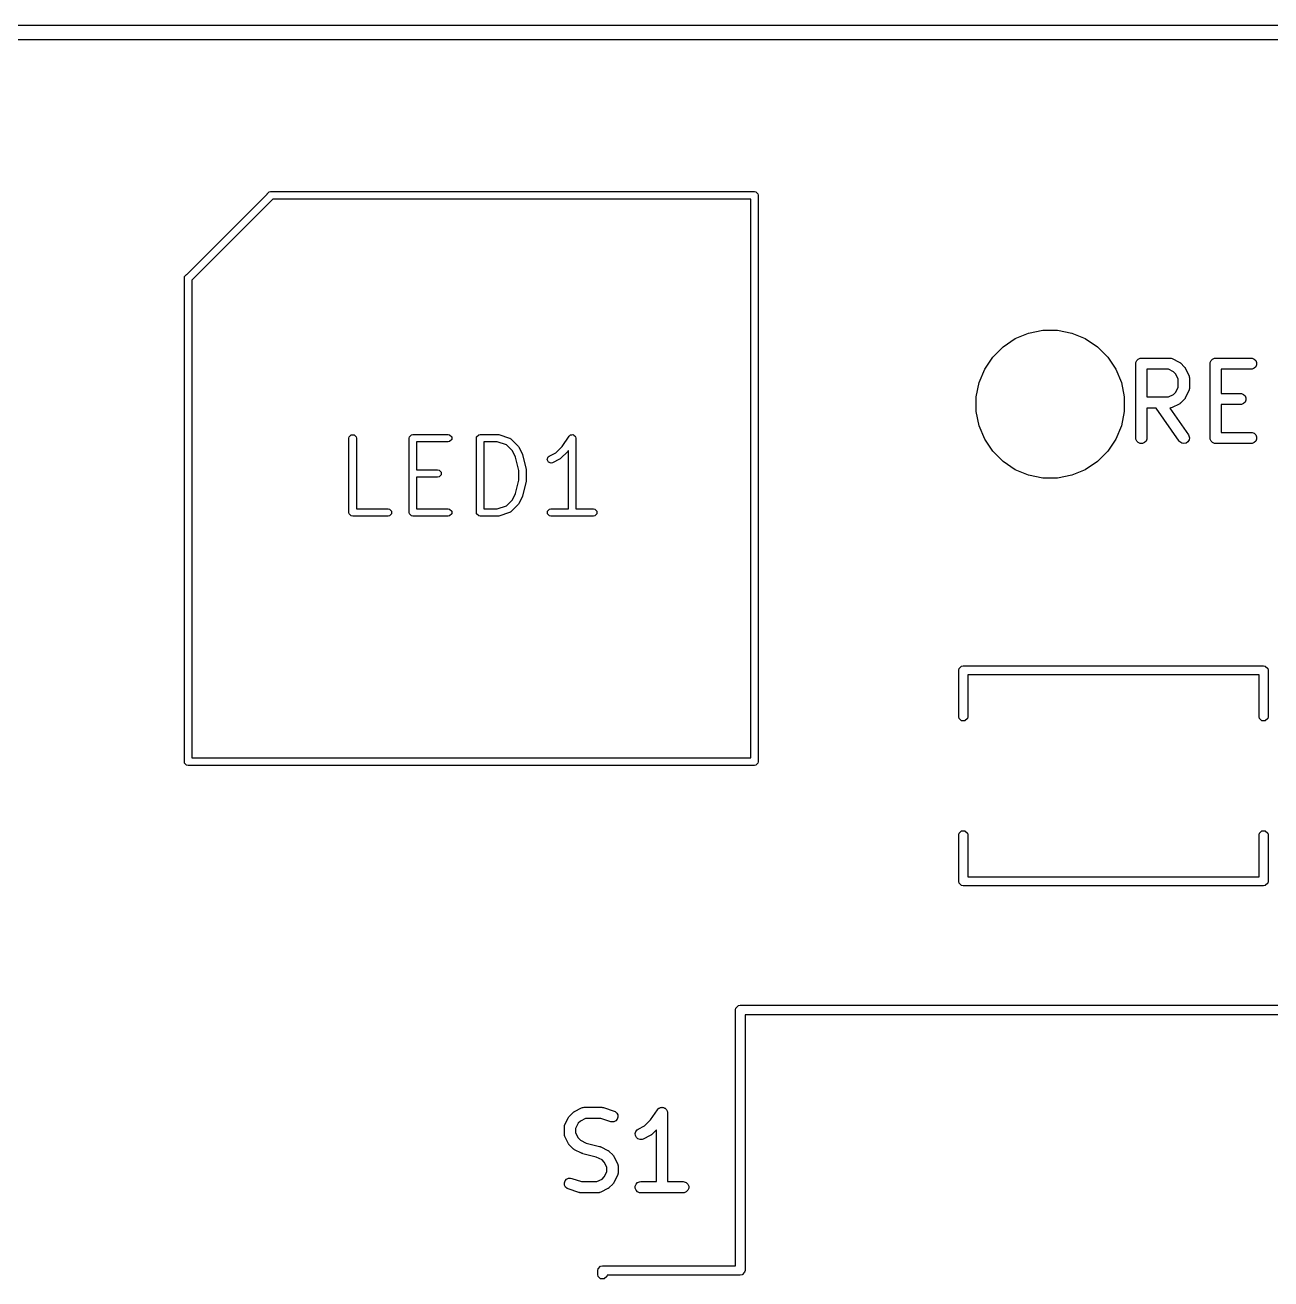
# Model space of a CAD drawing. Extents: x 101.2 to 180.4, y -139.6 to -60.4.
# Drawn here: x 150.48 to 167.24, y -77.24 to -60.38 of the extents above; entities that cross this region are included whole.
import ezdxf

# ---------------------------------------------------------------- set-up
doc = ezdxf.new("R2010")
doc.units = 0
doc.layers.add('BLACK', color=7, linetype='CONTINUOUS')

msp = doc.modelspace()

# ---------------------------------------------------------------- linework, layer by layer
at = {"layer": 'BLACK', "linetype": 'CONTINUOUS'}
for p, q in [((103.275625, -60.3755), (178.275625, -60.3755)), ((178.234203, -60.5755), (103.317047, -60.5755)), ((152.661109, -63.729306), (153.739431, -62.650984)), ((153.816335, -62.7155), (152.725625, -63.80621)), ((153.739431, -62.646366), (153.766491, -62.619306)), ((153.739431, -62.650984), (153.739431, -62.646366)), ((153.766491, -62.619306), (153.785625, -62.6155)), ((153.785625, -62.6155), (160.295625, -62.6155)), ((160.245625, -62.7155), (153.816335, -62.7155)), ((160.245625, -70.2355), (160.245625, -62.7155)), ((160.295625, -62.6155), (160.314759, -62.619306)), ((160.314759, -62.619306), (160.341819, -62.646366)), ((160.341819, -62.646366), (160.345625, -62.6655)), ((160.345625, -62.6655), (160.345625, -70.2855)), ((152.625625, -63.7755), (152.629431, -63.756366)), ((152.629431, -63.756366), (152.656491, -63.729306)), ((152.656491, -63.729306), (152.661109, -63.729306)), ((152.625625, -70.2855), (152.625625, -63.7755)), ((152.725625, -63.80621), (152.725625, -70.2355)), ((163.641232, -64.70249), (163.804228, -64.593579)), ((163.804228, -64.593579), (163.98534, -64.51856)), ((163.98534, -64.51856), (164.177608, -64.480315)), ((164.177608, -64.480315), (164.373642, -64.480315)), ((164.373642, -64.480315), (164.56591, -64.51856)), ((164.56591, -64.51856), (164.747022, -64.593579)), ((164.747022, -64.593579), (164.910018, -64.70249)), ((163.502615, -64.841107), (163.641232, -64.70249)), ((164.910018, -64.70249), (165.048635, -64.841107)), ((163.393704, -65.004103), (163.502615, -64.841107)), ((165.048635, -64.841107), (165.157546, -65.004103)), ((165.426815, -64.930319), (165.428256, -64.915687)), ((165.426815, -65.930319), (165.426815, -64.930319)), ((165.428256, -64.915687), (165.439455, -64.888651)), ((165.439455, -64.888651), (165.460147, -64.867959)), ((165.460147, -64.867959), (165.487183, -64.85676)), ((165.487183, -64.85676), (165.501815, -64.855319)), ((165.501815, -64.855319), (165.882767, -64.855319)), ((165.882767, -64.855319), (165.897399, -64.85676)), ((165.897399, -64.85676), (165.899888, -64.857791)), ((165.899888, -64.857791), (165.902576, -64.857982)), ((165.902576, -64.857982), (165.916308, -64.863237)), ((165.916308, -64.863237), (166.011546, -64.910856)), ((166.011546, -64.910856), (166.017845, -64.91482)), ((166.017845, -64.91482), (166.019673, -64.915578)), ((166.019673, -64.915578), (166.021729, -64.917266)), ((166.021729, -64.917266), (166.023989, -64.918688)), ((166.023989, -64.918688), (166.025288, -64.920186)), ((166.025288, -64.920186), (166.031038, -64.924905)), ((166.031038, -64.924905), (166.078657, -64.972524)), ((166.426815, -64.930319), (166.428256, -64.915687)), ((166.426815, -65.930319), (166.426815, -64.930319)), ((166.428256, -64.915687), (166.439455, -64.888651)), ((166.439455, -64.888651), (166.460147, -64.867959)), ((166.460147, -64.867959), (166.487183, -64.85676)), ((166.487183, -64.85676), (166.501815, -64.855319)), ((166.501815, -64.855319), (166.978005, -64.855319)), ((166.978005, -64.855319), (166.992637, -64.85676)), ((166.992637, -64.85676), (167.019673, -64.867959)), ((167.019673, -64.867959), (167.040365, -64.888651)), ((167.040365, -64.888651), (167.051564, -64.915687)), ((167.051564, -64.915687), (167.051564, -64.944951)), ((163.318685, -65.185215), (163.393704, -65.004103)), ((165.157546, -65.004103), (165.232565, -65.185215)), ((165.865062, -65.005319), (165.576815, -65.005319)), ((165.576815, -65.005319), (165.576815, -65.379128)), ((165.933578, -65.039577), (165.865062, -65.005319)), ((165.963985, -65.069984), (165.933578, -65.039577)), ((165.998243, -65.1385), (165.963985, -65.069984)), ((166.078657, -64.972524), (166.083375, -64.978273)), ((166.083375, -64.978273), (166.084874, -64.979573)), ((166.084874, -64.979573), (166.086295, -64.981832)), ((166.086295, -64.981832), (166.087984, -64.983889)), ((166.087984, -64.983889), (166.088741, -64.985716)), ((166.088741, -64.985716), (166.092706, -64.992016)), ((166.092706, -64.992016), (166.140325, -65.087254)), ((166.140325, -65.087254), (166.14558, -65.100985)), ((166.14558, -65.100985), (166.145771, -65.103674)), ((166.145771, -65.103674), (166.146802, -65.106163)), ((166.146802, -65.106163), (166.148243, -65.120795)), ((166.978005, -65.005319), (166.576815, -65.005319)), ((166.576815, -65.005319), (166.576815, -65.331509)), ((166.992637, -65.003878), (166.978005, -65.005319)), ((167.019673, -64.992679), (166.992637, -65.003878)), ((167.040365, -64.971987), (167.019673, -64.992679)), ((167.051564, -64.944951), (167.040365, -64.971987)), ((163.28044, -65.377483), (163.318685, -65.185215)), ((165.232565, -65.185215), (165.27081, -65.377483)), ((165.963985, -65.314463), (165.998243, -65.245947)), ((165.998243, -65.245947), (165.998243, -65.1385)), ((166.145771, -65.280772), (166.14558, -65.283462)), ((166.146802, -65.278284), (166.145771, -65.280772)), ((166.148243, -65.263652), (166.146802, -65.278284)), ((166.148243, -65.120795), (166.148243, -65.263652)), ((163.28044, -65.573517), (163.28044, -65.377483)), ((165.27081, -65.377483), (165.27081, -65.573517)), ((165.576815, -65.379128), (165.865062, -65.379128)), ((165.865062, -65.379128), (165.933578, -65.34487)), ((165.933578, -65.34487), (165.963985, -65.314463)), ((166.078657, -65.411923), (166.031038, -65.459542)), ((166.083375, -65.406173), (166.078657, -65.411923)), ((166.084874, -65.404874), (166.083375, -65.406173)), ((166.086295, -65.402614), (166.084874, -65.404874)), ((166.087984, -65.400558), (166.086295, -65.402614)), ((166.088741, -65.39873), (166.087984, -65.400558)), ((166.092706, -65.392431), (166.088741, -65.39873)), ((166.140325, -65.297193), (166.092706, -65.392431)), ((166.14558, -65.283462), (166.140325, -65.297193)), ((166.576815, -65.331509), (166.835148, -65.331509)), ((166.835148, -65.331509), (166.84978, -65.33295)), ((166.84978, -65.33295), (166.876816, -65.344149)), ((166.876816, -65.344149), (166.897508, -65.364841)), ((166.897508, -65.448177), (166.876816, -65.468869)), ((166.897508, -65.364841), (166.908707, -65.391877)), ((166.908707, -65.421141), (166.897508, -65.448177)), ((166.908707, -65.391877), (166.908707, -65.421141)), ((163.318685, -65.765785), (163.28044, -65.573517)), ((165.27081, -65.573517), (165.232565, -65.765785)), ((165.700861, -65.529128), (165.576815, -65.529128)), ((165.576815, -65.529128), (165.576815, -65.930319)), ((166.011801, -65.973329), (165.700861, -65.529128)), ((165.897399, -65.527687), (165.883882, -65.529018)), ((165.883882, -65.529018), (166.134686, -65.88731)), ((165.899888, -65.526655), (165.897399, -65.527687)), ((165.902576, -65.526465), (165.899888, -65.526655)), ((165.916308, -65.52121), (165.902576, -65.526465)), ((166.011546, -65.473591), (165.916308, -65.52121)), ((166.017845, -65.469626), (166.011546, -65.473591)), ((166.019673, -65.468869), (166.017845, -65.469626)), ((166.021729, -65.46718), (166.019673, -65.468869)), ((166.023989, -65.465759), (166.021729, -65.46718)), ((166.025288, -65.46426), (166.023989, -65.465759)), ((166.031038, -65.459542), (166.025288, -65.46426)), ((166.835148, -65.481509), (166.576815, -65.481509)), ((166.576815, -65.481509), (166.576815, -65.855319)), ((166.84978, -65.480068), (166.835148, -65.481509)), ((166.876816, -65.468869), (166.84978, -65.480068)), ((163.393704, -65.946897), (163.318685, -65.765785)), ((165.232565, -65.765785), (165.157546, -65.946897)), ((154.840387, -65.932919), (154.844193, -65.913785)), ((154.840387, -66.932919), (154.840387, -65.932919)), ((154.844193, -65.913785), (154.871253, -65.886725)), ((154.871253, -65.886725), (154.909521, -65.886725)), ((154.909521, -65.886725), (154.936581, -65.913785)), ((154.936581, -65.913785), (154.940387, -65.932919)), ((154.940387, -65.932919), (154.940387, -66.882919)), ((155.649911, -65.932919), (155.653717, -65.913785)), ((155.649911, -66.932919), (155.649911, -65.932919)), ((155.653717, -65.913785), (155.680777, -65.886725)), ((155.680777, -65.886725), (155.699911, -65.882919)), ((155.699911, -65.882919), (156.176101, -65.882919)), ((156.176101, -65.882919), (156.195235, -65.886725)), ((156.195235, -65.886725), (156.222295, -65.913785)), ((156.222295, -65.952053), (156.195235, -65.979113)), ((156.222295, -65.913785), (156.222295, -65.952053)), ((156.554673, -65.932919), (156.558479, -65.913785)), ((156.554673, -66.932919), (156.554673, -65.932919)), ((156.558479, -65.913785), (156.585539, -65.886725)), ((156.585539, -65.886725), (156.604673, -65.882919)), ((156.604673, -65.882919), (156.842768, -65.882919)), ((156.842768, -65.882919), (156.85063, -65.884482)), ((156.85063, -65.884482), (156.858579, -65.885485)), ((156.858579, -65.885485), (157.001436, -65.933104)), ((157.001436, -65.933104), (157.003611, -65.934344)), ((157.003611, -65.934344), (157.004759, -65.934344)), ((157.004759, -65.934344), (157.011423, -65.938797)), ((157.011423, -65.938797), (157.018384, -65.942765)), ((157.018384, -65.942765), (157.018897, -65.943791)), ((157.018897, -65.943791), (157.02098, -65.945183)), ((157.02098, -65.945183), (157.116218, -66.040421)), ((157.708671, -66.043924), (157.801166, -65.905184)), ((157.801166, -65.905184), (157.814946, -65.891375)), ((157.814946, -65.891375), (157.819993, -65.890365)), ((157.819993, -65.890365), (157.823634, -65.886725)), ((157.823634, -65.886725), (157.838194, -65.886725)), ((157.838194, -65.886725), (157.852472, -65.883869)), ((157.852472, -65.883869), (157.856756, -65.886725)), ((157.856756, -65.886725), (157.861902, -65.886725)), ((157.861902, -65.886725), (157.872196, -65.897019)), ((157.872196, -65.897019), (157.884312, -65.905097)), ((157.884312, -65.905097), (157.885321, -65.910144)), ((157.885321, -65.910144), (157.888962, -65.913785)), ((157.888962, -65.913785), (157.892768, -65.932919)), ((157.892768, -65.932919), (157.892768, -66.882919)), ((163.502615, -66.109893), (163.393704, -65.946897)), ((165.157546, -65.946897), (165.048635, -66.109893)), ((165.428256, -65.944951), (165.426815, -65.930319)), ((165.439455, -65.971987), (165.428256, -65.944951)), ((165.575374, -65.944951), (165.564175, -65.971987)), ((165.576815, -65.930319), (165.575374, -65.944951)), ((166.134686, -65.88731), (166.141896, -65.900123)), ((166.141896, -65.900123), (166.148225, -65.928694)), ((166.148225, -65.928694), (166.14314, -65.957512)), ((166.428256, -65.944951), (166.426815, -65.930319)), ((166.439455, -65.971987), (166.428256, -65.944951)), ((166.576815, -65.855319), (166.978005, -65.855319)), ((166.978005, -65.855319), (166.992637, -65.85676)), ((166.992637, -65.85676), (167.019673, -65.867959)), ((167.019673, -65.867959), (167.040365, -65.888651)), ((167.040365, -65.888651), (167.051564, -65.915687)), ((167.051564, -65.944951), (167.040365, -65.971987)), ((167.051564, -65.915687), (167.051564, -65.944951)), ((156.176101, -65.982919), (155.749911, -65.982919)), ((155.749911, -65.982919), (155.749911, -66.359109)), ((156.195235, -65.979113), (156.176101, -65.982919)), ((156.834655, -65.982919), (156.654673, -65.982919)), ((156.654673, -65.982919), (156.654673, -66.882919)), ((156.958616, -66.024239), (156.834655, -65.982919)), ((157.039769, -66.105392), (156.958616, -66.024239)), ((157.081306, -66.188466), (157.039769, -66.105392)), ((157.116218, -66.040421), (157.120668, -66.04708)), ((157.120668, -66.04708), (157.125584, -66.053415)), ((157.125584, -66.053415), (157.173203, -66.148653)), ((157.622675, -66.129921), (157.708671, -66.043924)), ((157.782885, -66.111131), (157.687647, -66.206369)), ((157.785633, -66.107017), (157.782885, -66.111131)), ((157.789133, -66.103511), (157.785633, -66.107017)), ((157.792768, -66.098058), (157.789133, -66.103511)), ((157.792768, -66.882919), (157.792768, -66.098058)), ((163.641232, -66.24851), (163.502615, -66.109893)), ((165.048635, -66.109893), (164.910018, -66.24851)), ((165.460147, -65.992679), (165.439455, -65.971987)), ((165.487183, -66.003878), (165.460147, -65.992679)), ((165.516447, -66.003878), (165.487183, -66.003878)), ((165.543483, -65.992679), (165.516447, -66.003878)), ((165.564175, -65.971987), (165.543483, -65.992679)), ((166.021372, -65.984489), (166.011801, -65.973329)), ((166.046051, -66.000216), (166.021372, -65.984489)), ((166.074868, -66.005302), (166.046051, -66.000216)), ((166.103439, -65.998972), (166.074868, -66.005302)), ((166.127413, -65.98219), (166.103439, -65.998972)), ((166.14314, -65.957512), (166.127413, -65.98219)), ((166.460147, -65.992679), (166.439455, -65.971987)), ((166.487183, -66.003878), (166.460147, -65.992679)), ((166.501815, -66.005319), (166.487183, -66.003878)), ((166.978005, -66.005319), (166.501815, -66.005319)), ((166.992637, -66.003878), (166.978005, -66.005319)), ((167.019673, -65.992679), (166.992637, -66.003878)), ((167.040365, -65.971987), (167.019673, -65.992679)), ((157.126101, -66.367645), (157.081306, -66.188466)), ((157.173203, -66.148653), (157.174649, -66.153934)), ((157.174649, -66.153934), (157.176989, -66.158887)), ((157.176989, -66.158887), (157.224608, -66.349363)), ((157.50718, -66.222178), (157.519281, -66.185873)), ((157.524294, -66.256406), (157.50718, -66.222178)), ((157.519281, -66.185873), (157.534693, -66.173912)), ((157.560599, -66.268507), (157.524294, -66.256406)), ((157.534693, -66.173912), (157.622675, -66.129921)), ((157.579415, -66.263354), (157.560599, -66.268507)), ((157.674652, -66.215736), (157.579415, -66.263354)), ((157.680985, -66.21082), (157.674652, -66.215736)), ((157.687647, -66.206369), (157.680985, -66.21082)), ((163.804228, -66.357421), (163.641232, -66.24851)), ((164.910018, -66.24851), (164.747022, -66.357421)), ((155.749911, -66.359109), (156.033244, -66.359109)), ((156.033244, -66.459109), (155.749911, -66.459109)), ((155.749911, -66.459109), (155.749911, -66.882919)), ((156.033244, -66.359109), (156.052378, -66.362915)), ((156.052378, -66.455303), (156.033244, -66.459109)), ((156.052378, -66.362915), (156.079438, -66.389975)), ((156.079438, -66.428243), (156.052378, -66.455303)), ((156.079438, -66.389975), (156.079438, -66.428243)), ((157.126101, -66.498192), (157.126101, -66.367645)), ((157.224608, -66.349363), (157.224905, -66.35548)), ((157.224905, -66.35548), (157.226101, -66.36149)), ((157.226101, -66.36149), (157.226101, -66.504347)), ((163.98534, -66.43244), (163.804228, -66.357421)), ((164.177608, -66.470685), (163.98534, -66.43244)), ((164.56591, -66.43244), (164.373642, -66.470685)), ((164.747022, -66.357421), (164.56591, -66.43244)), ((157.081306, -66.67737), (157.126101, -66.498192)), ((157.224608, -66.516474), (157.176989, -66.70695)), ((157.224905, -66.510356), (157.224608, -66.516474)), ((157.226101, -66.504347), (157.224905, -66.510356)), ((164.373642, -66.470685), (164.177608, -66.470685)), ((156.958615, -66.841598), (157.039769, -66.760444)), ((157.039769, -66.760444), (157.081306, -66.67737)), ((157.173203, -66.717184), (157.125584, -66.812422)), ((157.174649, -66.711902), (157.173203, -66.717184)), ((157.176989, -66.70695), (157.174649, -66.711902)), ((154.844193, -66.952053), (154.840387, -66.932919)), ((154.871253, -66.979113), (154.844193, -66.952053)), ((154.940387, -66.882919), (155.366577, -66.882919)), ((155.366577, -66.882919), (155.385711, -66.886725)), ((155.385711, -66.886725), (155.412771, -66.913785)), ((155.412771, -66.952053), (155.385711, -66.979113)), ((155.412771, -66.913785), (155.412771, -66.952053)), ((155.653717, -66.952053), (155.649911, -66.932919)), ((155.680777, -66.979113), (155.653717, -66.952053)), ((155.749911, -66.882919), (156.176101, -66.882919)), ((156.176101, -66.882919), (156.195235, -66.886725)), ((156.195235, -66.886725), (156.222295, -66.913785)), ((156.222295, -66.952053), (156.195235, -66.979113)), ((156.222295, -66.913785), (156.222295, -66.952053)), ((156.558479, -66.952053), (156.554673, -66.932919)), ((156.585539, -66.979113), (156.558479, -66.952053)), ((156.654673, -66.882919), (156.834655, -66.882919)), ((156.834655, -66.882919), (156.958615, -66.841598)), ((157.001436, -66.932734), (156.858579, -66.980353)), ((157.003611, -66.931494), (157.001436, -66.932734)), ((157.00476, -66.931494), (157.003611, -66.931494)), ((157.01143, -66.927036), (157.00476, -66.931494)), ((157.018384, -66.923073), (157.01143, -66.927036)), ((157.018896, -66.922047), (157.018384, -66.923073)), ((157.020981, -66.920655), (157.018896, -66.922047)), ((157.116219, -66.825416), (157.020981, -66.920655)), ((157.120672, -66.81875), (157.116219, -66.825416)), ((157.125584, -66.812422), (157.120672, -66.81875)), ((157.51086, -66.913785), (157.53792, -66.886725)), ((157.51086, -66.952053), (157.51086, -66.913785)), ((157.53792, -66.979113), (157.51086, -66.952053)), ((157.53792, -66.886725), (157.557054, -66.882919)), ((157.557054, -66.882919), (157.792768, -66.882919)), ((157.892768, -66.882919), (158.128482, -66.882919)), ((158.128482, -66.882919), (158.147616, -66.886725)), ((158.147616, -66.886725), (158.174676, -66.913785)), ((158.174676, -66.952053), (158.147616, -66.979113)), ((158.174676, -66.913785), (158.174676, -66.952053)), ((154.890387, -66.982919), (154.871253, -66.979113)), ((155.366577, -66.982919), (154.890387, -66.982919)), ((155.385711, -66.979113), (155.366577, -66.982919)), ((155.699911, -66.982919), (155.680777, -66.979113)), ((156.176101, -66.982919), (155.699911, -66.982919)), ((156.195235, -66.979113), (156.176101, -66.982919)), ((156.604673, -66.982919), (156.585539, -66.979113)), ((156.842768, -66.982919), (156.604673, -66.982919)), ((156.85063, -66.981355), (156.842768, -66.982919)), ((156.858579, -66.980353), (156.85063, -66.981355)), ((157.557054, -66.982919), (157.53792, -66.979113)), ((158.128482, -66.982919), (157.557054, -66.982919)), ((158.147616, -66.979113), (158.128482, -66.982919)), ((163.045625, -69.0555), (163.050192, -69.032539)), ((163.045625, -69.6805), (163.045625, -69.0555)), ((163.050192, -69.032539), (163.082664, -69.000067)), ((163.082664, -69.000067), (163.105625, -68.9955)), ((163.105625, -68.9955), (167.145625, -68.9955)), ((167.085625, -69.1155), (163.165625, -69.1155)), ((163.165625, -69.1155), (163.165625, -69.6805)), ((167.085625, -69.6805), (167.085625, -69.1155)), ((167.145625, -68.9955), (167.168586, -69.000067)), ((167.168586, -69.000067), (167.201058, -69.032539)), ((167.201058, -69.032539), (167.205625, -69.0555)), ((167.205625, -69.0555), (167.205625, -69.6805)), ((163.050192, -69.703461), (163.045625, -69.6805)), ((163.082664, -69.735933), (163.050192, -69.703461)), ((163.128586, -69.735933), (163.082664, -69.735933)), ((163.161058, -69.703461), (163.128586, -69.735933)), ((163.165625, -69.6805), (163.161058, -69.703461)), ((167.090192, -69.703461), (167.085625, -69.6805)), ((167.122664, -69.735933), (167.090192, -69.703461)), ((167.168586, -69.735933), (167.122664, -69.735933)), ((167.201058, -69.703461), (167.168586, -69.735933)), ((167.205625, -69.6805), (167.201058, -69.703461)), ((152.629431, -70.304634), (152.625625, -70.2855)), ((152.656491, -70.331694), (152.629431, -70.304634)), ((152.675625, -70.3355), (152.656491, -70.331694)), ((160.295625, -70.3355), (152.675625, -70.3355)), ((152.725625, -70.2355), (160.245625, -70.2355)), ((160.314759, -70.331694), (160.295625, -70.3355)), ((160.341819, -70.304634), (160.314759, -70.331694)), ((160.345625, -70.2855), (160.341819, -70.304634)), ((163.045625, -71.2705), (163.050192, -71.247539)), ((163.045625, -71.8955), (163.045625, -71.2705)), ((163.050192, -71.247539), (163.082664, -71.215067)), ((163.082664, -71.215067), (163.128586, -71.215067)), ((163.128586, -71.215067), (163.161058, -71.247539)), ((163.161058, -71.247539), (163.165625, -71.2705)), ((163.165625, -71.2705), (163.165625, -71.8355)), ((167.085625, -71.2705), (167.090192, -71.247539)), ((167.085625, -71.8355), (167.085625, -71.2705)), ((167.090192, -71.247539), (167.122664, -71.215067)), ((167.122664, -71.215067), (167.168586, -71.215067)), ((167.168586, -71.215067), (167.201058, -71.247539)), ((167.201058, -71.247539), (167.205625, -71.2705)), ((167.205625, -71.2705), (167.205625, -71.8955)), ((163.165625, -71.8355), (167.085625, -71.8355)), ((163.050192, -71.918461), (163.045625, -71.8955)), ((163.082664, -71.950933), (163.050192, -71.918461)), ((163.105625, -71.9555), (163.082664, -71.950933)), ((167.145625, -71.9555), (163.105625, -71.9555)), ((167.168586, -71.950933), (167.145625, -71.9555)), ((167.201058, -71.918461), (167.168586, -71.950933)), ((167.205625, -71.8955), (167.201058, -71.918461)), ((160.042125, -73.6255), (160.046959, -73.6012)), ((160.042125, -77.067), (160.042125, -73.6255)), ((160.046959, -73.6012), (160.081325, -73.566834)), ((160.081325, -73.566834), (160.105625, -73.562)), ((160.105625, -73.562), (169.555625, -73.562)), ((169.492125, -73.689), (160.169125, -73.689)), ((160.169125, -73.689), (160.169125, -77.1305)), ((157.798221, -75.065716), (157.798979, -75.063889)), ((157.798979, -75.063889), (157.800667, -75.061832)), ((157.800667, -75.061832), (157.802089, -75.059573)), ((157.802089, -75.059573), (157.803587, -75.058273)), ((157.803587, -75.058273), (157.808306, -75.052524)), ((157.808306, -75.052524), (157.855925, -75.004905)), ((157.855925, -75.004905), (157.861674, -75.000186)), ((157.861674, -75.000186), (157.862974, -74.998688)), ((157.862974, -74.998688), (157.865233, -74.997266)), ((157.865233, -74.997266), (157.86729, -74.995578)), ((157.86729, -74.995578), (157.869117, -74.99482)), ((157.869117, -74.99482), (157.875417, -74.990856)), ((157.875417, -74.990856), (157.970655, -74.943237)), ((157.970655, -74.943237), (157.984386, -74.937982)), ((157.984386, -74.937982), (157.987075, -74.93779)), ((157.987075, -74.93779), (157.989564, -74.93676)), ((157.989564, -74.93676), (158.004196, -74.935319)), ((158.004196, -74.935319), (158.242291, -74.935319)), ((158.242291, -74.935319), (158.249696, -74.936048)), ((158.249696, -74.936048), (158.251671, -74.935908)), ((158.251671, -74.935908), (158.254268, -74.936498)), ((158.254268, -74.936498), (158.256923, -74.93676)), ((158.256923, -74.93676), (158.258754, -74.937518)), ((158.258754, -74.937518), (158.266008, -74.939168)), ((158.266008, -74.939168), (158.408865, -74.986787)), ((158.408865, -74.986787), (158.42229, -74.992781)), ((158.42229, -74.992781), (158.444397, -75.011955)), ((158.444397, -75.011955), (158.457484, -75.038128)), ((158.457484, -75.038128), (158.459559, -75.067318)), ((158.898291, -75.105396), (158.989411, -74.968716)), ((158.989411, -74.968716), (158.989445, -74.968673)), ((158.989445, -74.968673), (158.989455, -74.968651)), ((158.989455, -74.968651), (158.989506, -74.968599)), ((158.989506, -74.968599), (158.998727, -74.957341)), ((158.998727, -74.957341), (159.004896, -74.953209)), ((159.004896, -74.953209), (159.010147, -74.947959)), ((159.010147, -74.947959), (159.016936, -74.945146)), ((159.016936, -74.945146), (159.023042, -74.941058)), ((159.023042, -74.941058), (159.030322, -74.939601)), ((159.030322, -74.939601), (159.037183, -74.93676)), ((159.037183, -74.93676), (159.044531, -74.93676)), ((159.044531, -74.93676), (159.051736, -74.935319)), ((159.051736, -74.935319), (159.05902, -74.93676)), ((159.05902, -74.93676), (159.066447, -74.93676)), ((159.066447, -74.93676), (159.073235, -74.939572)), ((159.073235, -74.939572), (159.080444, -74.940998)), ((159.080444, -74.940998), (159.086623, -74.945117)), ((159.086623, -74.945117), (159.093483, -74.947959)), ((159.093483, -74.947959), (159.098676, -74.953152)), ((159.098676, -74.953152), (159.104793, -74.95723)), ((159.104793, -74.95723), (159.108926, -74.963402)), ((159.108926, -74.963402), (159.114175, -74.968651)), ((159.114175, -74.968651), (159.116986, -74.975438)), ((159.116986, -74.975438), (159.121076, -74.981545)), ((159.121076, -74.981545), (159.122532, -74.988826)), ((159.122532, -74.988826), (159.125374, -74.995687)), ((159.125374, -74.995687), (159.126799, -75.010163)), ((159.126799, -75.010163), (159.126815, -75.01024)), ((159.126815, -75.01024), (159.126809, -75.010266)), ((159.126809, -75.010266), (159.126815, -75.010319)), ((159.126815, -75.010319), (159.126815, -75.935319)), ((157.73872, -75.200795), (157.740161, -75.186163)), ((157.73872, -75.296033), (157.73872, -75.200795)), ((157.740161, -75.186163), (157.741192, -75.183673)), ((157.741192, -75.183673), (157.741383, -75.180986)), ((157.741383, -75.180986), (157.746638, -75.167254)), ((157.746638, -75.167254), (157.794257, -75.072016)), ((157.794257, -75.072016), (157.798221, -75.065716)), ((157.922978, -75.149984), (157.88872, -75.2185)), ((157.88872, -75.2185), (157.88872, -75.278328)), ((157.953385, -75.119577), (157.922978, -75.149984)), ((158.021901, -75.085319), (157.953385, -75.119577)), ((158.230121, -75.085319), (158.021901, -75.085319)), ((158.36143, -75.129089), (158.230121, -75.085319)), ((158.375767, -75.132349), (158.36143, -75.129089)), ((158.404957, -75.130274), (158.375767, -75.132349)), ((158.431131, -75.117188), (158.404957, -75.130274)), ((158.450305, -75.09508), (158.431131, -75.117188)), ((158.459559, -75.067318), (158.450305, -75.09508)), ((158.720117, -75.236783), (158.73256, -75.228951)), ((158.73256, -75.228951), (158.816912, -75.186775)), ((158.816912, -75.186775), (158.898291, -75.105396)), ((157.740161, -75.310665), (157.73872, -75.296033)), ((157.741192, -75.313154), (157.740161, -75.310665)), ((157.741383, -75.315842), (157.741192, -75.313154)), ((157.746638, -75.329574), (157.741383, -75.315842)), ((157.794257, -75.424812), (157.746638, -75.329574)), ((157.88872, -75.278328), (157.922978, -75.346844)), ((157.922978, -75.346844), (157.953385, -75.377251)), ((157.953385, -75.377251), (158.030372, -75.415744)), ((158.69169, -75.286652), (158.700944, -75.258891)), ((158.693764, -75.315842), (158.69169, -75.286652)), ((158.706851, -75.342017), (158.693764, -75.315842)), ((158.700944, -75.258891), (158.720117, -75.236783)), ((158.728959, -75.36119), (158.706851, -75.342017)), ((158.75672, -75.370444), (158.728959, -75.36119)), ((158.78591, -75.36837), (158.75672, -75.370444)), ((158.799642, -75.363115), (158.78591, -75.36837)), ((158.89488, -75.315496), (158.799642, -75.363115)), ((158.901179, -75.311531), (158.89488, -75.315496)), ((158.903007, -75.310774), (158.901179, -75.311531)), ((158.905063, -75.309085), (158.903007, -75.310774)), ((158.907323, -75.307664), (158.905063, -75.309085)), ((158.908622, -75.306165), (158.907323, -75.307664)), ((158.914372, -75.301447), (158.908622, -75.306165)), ((158.976815, -75.239004), (158.914372, -75.301447)), ((158.976815, -75.935319), (158.976815, -75.239004)), ((157.798221, -75.431111), (157.794257, -75.424812)), ((157.798979, -75.432939), (157.798221, -75.431111)), ((157.800667, -75.434995), (157.798979, -75.432939)), ((157.802089, -75.437255), (157.800667, -75.434995)), ((157.803587, -75.438554), (157.802089, -75.437255)), ((157.808306, -75.444304), (157.803587, -75.438554)), ((157.855925, -75.491923), (157.808306, -75.444304)), ((157.861674, -75.496641), (157.855925, -75.491923)), ((157.862974, -75.49814), (157.861674, -75.496641)), ((157.865233, -75.499561), (157.862974, -75.49814)), ((157.86729, -75.50125), (157.865233, -75.499561)), ((157.869117, -75.502007), (157.86729, -75.50125)), ((157.875417, -75.505972), (157.869117, -75.502007)), ((157.970655, -75.553591), (157.875417, -75.505972)), ((157.971724, -75.554), (157.970655, -75.553591)), ((157.97216, -75.554323), (157.971724, -75.554)), ((157.978296, -75.556515), (157.97216, -75.554323)), ((157.984386, -75.558846), (157.978296, -75.556515)), ((157.984926, -75.558884), (157.984386, -75.558846)), ((157.986006, -75.55927), (157.984926, -75.558884)), ((158.168496, -75.604892), (157.986006, -75.55927)), ((158.030372, -75.415744), (158.212862, -75.461367)), ((158.212862, -75.461367), (158.213941, -75.461752)), ((158.213941, -75.461752), (158.214481, -75.461791)), ((158.214481, -75.461791), (158.220562, -75.464118)), ((158.220562, -75.464118), (158.226708, -75.466314)), ((158.226708, -75.466314), (158.227143, -75.466636)), ((158.227143, -75.466636), (158.228213, -75.467046)), ((158.228213, -75.467046), (158.323451, -75.514665)), ((158.323451, -75.514665), (158.32975, -75.518629)), ((158.32975, -75.518629), (158.331578, -75.519387)), ((158.331578, -75.519387), (158.333634, -75.521075)), ((158.333634, -75.521075), (158.335894, -75.522497)), ((158.335894, -75.522497), (158.337193, -75.523995)), ((158.337193, -75.523995), (158.342943, -75.528714)), ((158.342943, -75.528714), (158.390562, -75.576333)), ((158.245483, -75.643386), (158.168496, -75.604892)), ((158.27589, -75.673793), (158.245483, -75.643386)), ((158.310148, -75.742309), (158.27589, -75.673793)), ((158.390562, -75.576333), (158.39528, -75.582082)), ((158.39528, -75.582082), (158.396779, -75.583382)), ((158.396779, -75.583382), (158.3982, -75.585641)), ((158.3982, -75.585641), (158.399889, -75.587698)), ((158.399889, -75.587698), (158.400646, -75.589525)), ((158.400646, -75.589525), (158.404611, -75.595825)), ((158.404611, -75.595825), (158.45223, -75.691063)), ((158.45223, -75.691063), (158.457485, -75.704794)), ((158.457485, -75.704794), (158.457676, -75.707483)), ((158.457676, -75.707483), (158.458707, -75.709972)), ((158.458707, -75.709972), (158.460148, -75.724604)), ((158.460148, -75.724604), (158.460148, -75.819842)), ((157.748563, -75.925557), (157.767737, -75.90345)), ((157.767737, -75.90345), (157.79391, -75.890364)), ((157.79391, -75.890364), (157.8231, -75.888289)), ((157.8231, -75.888289), (157.837437, -75.891549)), ((157.837437, -75.891549), (157.968747, -75.935319)), ((158.176967, -75.935319), (158.245482, -75.901061)), ((158.245482, -75.901061), (158.275889, -75.870653)), ((158.275889, -75.870653), (158.310148, -75.802137)), ((158.310148, -75.802137), (158.310148, -75.742309)), ((158.45223, -75.853383), (158.404611, -75.948621)), ((158.457485, -75.839652), (158.45223, -75.853383)), ((158.457676, -75.836962), (158.457485, -75.839652)), ((158.458707, -75.834474), (158.457676, -75.836962)), ((158.460148, -75.819842), (158.458707, -75.834474)), ((157.739309, -75.95332), (157.748563, -75.925557)), ((157.741384, -75.98251), (157.739309, -75.95332)), ((157.75447, -76.008683), (157.741384, -75.98251)), ((157.776577, -76.027857), (157.75447, -76.008683)), ((157.790003, -76.033851), (157.776577, -76.027857)), ((157.932859, -76.08147), (157.790003, -76.033851)), ((157.968747, -75.935319), (158.176967, -75.935319)), ((158.228213, -76.077401), (158.214481, -76.082656)), ((158.323451, -76.029782), (158.228213, -76.077401)), ((158.32975, -76.025817), (158.323451, -76.029782)), ((158.331578, -76.02506), (158.32975, -76.025817)), ((158.333634, -76.023372), (158.331578, -76.02506)), ((158.335894, -76.02195), (158.333634, -76.023372)), ((158.337194, -76.02045), (158.335894, -76.02195)), ((158.342944, -76.015732), (158.337194, -76.02045)), ((158.390562, -75.968113), (158.342944, -76.015732)), ((158.39528, -75.962363), (158.390562, -75.968113)), ((158.396779, -75.961064), (158.39528, -75.962363)), ((158.3982, -75.958805), (158.396779, -75.961064)), ((158.39989, -75.956747), (158.3982, -75.958805)), ((158.400647, -75.954917), (158.39989, -75.956747)), ((158.404611, -75.948621), (158.400647, -75.954917)), ((158.692542, -75.995687), (158.703741, -75.968651)), ((158.692542, -76.024951), (158.692542, -75.995687)), ((158.703741, -76.051987), (158.692542, -76.024951)), ((158.703741, -75.968651), (158.724433, -75.947959)), ((158.724433, -76.072679), (158.703741, -76.051987)), ((158.724433, -75.947959), (158.751469, -75.93676)), ((158.751469, -76.083878), (158.724433, -76.072679)), ((158.751469, -75.93676), (158.766101, -75.935319)), ((158.766101, -75.935319), (158.976815, -75.935319)), ((159.126815, -75.935319), (159.337529, -75.935319)), ((159.337529, -75.935319), (159.352161, -75.93676)), ((159.352161, -75.93676), (159.379197, -75.947959)), ((159.379197, -76.072679), (159.352161, -76.083878)), ((159.379197, -75.947959), (159.399889, -75.968651)), ((159.399889, -76.051987), (159.379197, -76.072679)), ((159.399889, -75.968651), (159.411088, -75.995687)), ((159.411088, -76.024951), (159.399889, -76.051987)), ((159.411088, -75.995687), (159.411088, -76.024951)), ((157.940114, -76.083119), (157.932859, -76.08147)), ((157.941945, -76.083878), (157.940114, -76.083119)), ((157.944598, -76.084139), (157.941945, -76.083878)), ((157.947196, -76.08473), (157.944598, -76.084139)), ((157.94917, -76.084589), (157.947196, -76.08473)), ((157.956577, -76.085319), (157.94917, -76.084589)), ((158.194672, -76.085319), (157.956577, -76.085319)), ((158.209304, -76.083878), (158.194672, -76.085319)), ((158.211793, -76.082846), (158.209304, -76.083878)), ((158.214481, -76.082656), (158.211793, -76.082846)), ((158.766101, -76.085319), (158.751469, -76.083878)), ((159.337529, -76.085319), (158.766101, -76.085319)), ((159.352161, -76.083878), (159.337529, -76.085319)), ((158.191959, -77.1062), (158.226325, -77.071834)), ((158.226325, -77.071834), (158.250625, -77.067)), ((158.250625, -77.067), (160.042125, -77.067)), ((158.187125, -77.1305), (158.191959, -77.1062)), ((158.187125, -77.1855), (158.187125, -77.1305)), ((158.191959, -77.2098), (158.187125, -77.1855)), ((158.226325, -77.244166), (158.191959, -77.2098)), ((158.274925, -77.244166), (158.226325, -77.244166)), ((158.309291, -77.2098), (158.274925, -77.244166)), ((158.312434, -77.194), (158.309291, -77.2098)), ((160.105625, -77.194), (158.312434, -77.194)), ((160.129925, -77.189166), (160.105625, -77.194)), ((160.164291, -77.1548), (160.129925, -77.189166)), ((160.169125, -77.1305), (160.164291, -77.1548))]:
    msp.add_line(p, q, dxfattribs=at)

doc.saveas('drawing.dxf')
